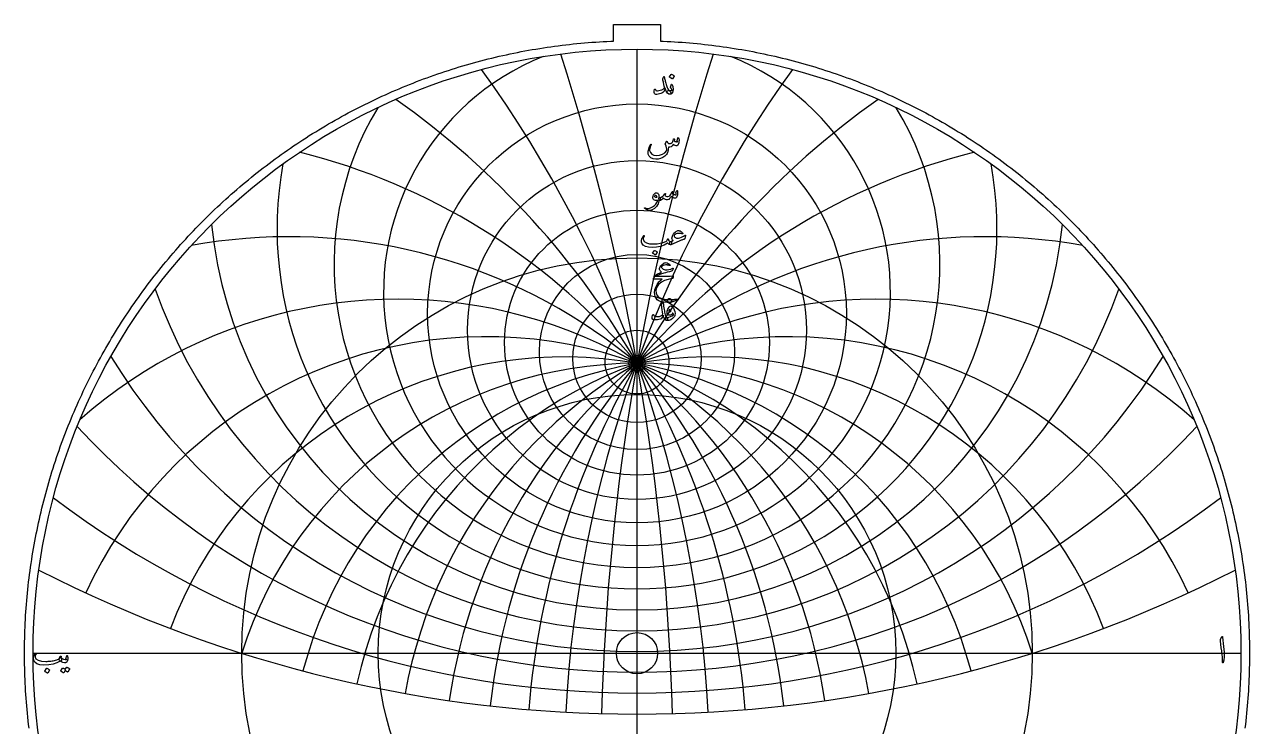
# Model space of a CAD drawing. Header units: millimetres. Extents: x -62 to 62, y -62 to 63.
# Drawn here: x -61.6 to 61.6, y -7.4 to 63.2 of the extents above; entities that cross this region are included whole.
import ezdxf

# ---------------------------------------------------------------- set-up
doc = ezdxf.new("R2010")
doc.units = ezdxf.units.MM
for name, color, linetype in [('CUT_INNER', 6, 'Continuous'), ('CUT_OUTER', 1, 'Continuous'), ('ENGRAVE', 7, 'Continuous'), ('ENGRAVE_FINE', 8, 'Continuous'), ('TEXT', 5, 'Continuous')]:
    doc.layers.add(name, color=color, linetype=linetype)

msp = doc.modelspace()

# ---------------------------------------------------------------- linework, layer by layer
at = {"layer": 'CUT_INNER'}
msp.add_circle((0, 0), 2.075, dxfattribs=at)
at = {"layer": 'CUT_OUTER'}
msp.add_lwpolyline([(-61.1491, -7.542), (-61.1943, -7.1667), (-61.2371, -6.7911), (-61.2776, -6.4152), (-61.3158, -6.0391), (-61.3517, -5.6627), (-61.3853, -5.2862), (-61.4166, -4.9094), (-61.4456, -4.5325), (-61.4722, -4.1554), (-61.4966, -3.7781), (-61.5186, -3.4007), (-61.5383, -3.0232), (-61.5557, -2.6455), (-61.5708, -2.2678), (-61.5835, -1.89), (-61.5939, -1.512), (-61.6021, -1.1341), (-61.6079, -0.7561), (-61.6113, -0.378), (-61.6125, 0), (-61.6113, 0.378), (-61.6079, 0.7561), (-61.6021, 1.1341), (-61.5939, 1.512), (-61.5835, 1.89), (-61.5708, 2.2678), (-61.5557, 2.6455), (-61.5383, 3.0232), (-61.5186, 3.4007), (-61.4966, 3.7781), (-61.4722, 4.1554), (-61.4456, 4.5325), (-61.4166, 4.9094), (-61.3853, 5.2862), (-61.3517, 5.6627), (-61.3158, 6.0391), (-61.2776, 6.4152), (-61.2371, 6.7911), (-61.1943, 7.1667), (-61.1491, 7.542), (-61.1017, 7.9171), (-61.052, 8.2919), (-61, 8.6663), (-60.9456, 9.0404), (-60.889, 9.4142), (-60.8301, 9.7876), (-60.7689, 10.1607), (-60.7054, 10.5334), (-60.6396, 10.9057), (-60.5716, 11.2775), (-60.5012, 11.649), (-60.4286, 12.02), (-60.3537, 12.3906), (-60.2766, 12.7606), (-60.1971, 13.1303), (-60.1154, 13.4994), (-60.0315, 13.868), (-59.9453, 14.2361), (-59.8568, 14.6036), (-59.7661, 14.9706), (-59.6731, 15.3371), (-59.5778, 15.7029), (-59.4804, 16.0682), (-59.3807, 16.4328), (-59.2787, 16.7969), (-59.1745, 17.1603), (-59.0681, 17.5231), (-58.9595, 17.8852), (-58.8486, 18.2466), (-58.7356, 18.6073), (-58.6203, 18.9674), (-58.5028, 19.3267), (-58.3831, 19.6853), (-58.2612, 20.0432), (-58.1372, 20.4003), (-58.0109, 20.7566), (-57.8824, 21.1122), (-57.7518, 21.4669), (-57.619, 21.8209), (-57.484, 22.174), (-57.3469, 22.5263), (-57.2076, 22.8778), (-57.0661, 23.2284), (-56.9225, 23.5781), (-56.7768, 23.9269), (-56.6289, 24.2748), (-56.4789, 24.6218), (-56.3267, 24.9679), (-56.1725, 25.3131), (-56.0161, 25.6573), (-55.8576, 26.0005), (-55.697, 26.3427), (-55.5344, 26.684), (-55.3696, 27.0242), (-55.2027, 27.3635), (-55.0338, 27.7017), (-54.8628, 28.0388), (-54.6897, 28.3749), (-54.5146, 28.71), (-54.3374, 29.0439), (-54.1581, 29.3768), (-53.9769, 29.7085), (-53.7936, 30.0392), (-53.6082, 30.3687), (-53.4209, 30.6971), (-53.2315, 31.0243), (-53.0402, 31.3503), (-52.8468, 31.6752), (-52.6515, 31.9988), (-52.4541, 32.3213), (-52.2548, 32.6425), (-52.0535, 32.9625), (-51.8503, 33.2813), (-51.6451, 33.5988), (-51.438, 33.9151), (-51.2289, 34.2301), (-51.0179, 34.5438), (-50.805, 34.8562), (-50.5902, 35.1672), (-50.3734, 35.477), (-50.1548, 35.7854), (-49.9343, 36.0925), (-49.7119, 36.3982), (-49.4876, 36.7025), (-49.2615, 37.0055), (-49.0335, 37.307), (-48.8037, 37.6072), (-48.572, 37.906), (-48.3385, 38.2033), (-48.1032, 38.4992), (-47.866, 38.7936), (-47.6271, 39.0866), (-47.3864, 39.3781), (-47.1439, 39.6681), (-46.8996, 39.9566), (-46.6535, 40.2436), (-46.4057, 40.5291), (-46.1562, 40.8131), (-45.9049, 41.0955), (-45.6519, 41.3764), (-45.3971, 41.6558), (-45.1407, 41.9335), (-44.8825, 42.2097), (-44.6227, 42.4843), (-44.3612, 42.7573), (-44.098, 43.0287), (-43.8331, 43.2985), (-43.5666, 43.5666), (-43.2985, 43.8331), (-43.0287, 44.098), (-42.7573, 44.3612), (-42.4843, 44.6227), (-42.2097, 44.8825), (-41.9335, 45.1407), (-41.6558, 45.3971), (-41.3764, 45.6519), (-41.0955, 45.9049), (-40.8131, 46.1562), (-40.5291, 46.4057), (-40.2436, 46.6535), (-39.9566, 46.8996), (-39.6681, 47.1439), (-39.3781, 47.3864), (-39.0866, 47.6271), (-38.7936, 47.866), (-38.4992, 48.1032), (-38.2033, 48.3385), (-37.906, 48.572), (-37.6072, 48.8037), (-37.307, 49.0335), (-37.0055, 49.2615), (-36.7025, 49.4876), (-36.3982, 49.7119), (-36.0925, 49.9343), (-35.7854, 50.1548), (-35.477, 50.3734), (-35.1672, 50.5902), (-34.8562, 50.805), (-34.5438, 51.0179), (-34.2301, 51.2289), (-33.9151, 51.438), (-33.5988, 51.6451), (-33.2813, 51.8503), (-32.9625, 52.0535), (-32.6425, 52.2548), (-32.3213, 52.4541), (-31.9988, 52.6515), (-31.6752, 52.8468), (-31.3503, 53.0402), (-31.0243, 53.2315), (-30.6971, 53.4209), (-30.3687, 53.6082), (-30.0392, 53.7936), (-29.7085, 53.9769), (-29.3768, 54.1581), (-29.0439, 54.3374), (-28.71, 54.5146), (-28.3749, 54.6897), (-28.0388, 54.8628), (-27.7017, 55.0338), (-27.3635, 55.2027), (-27.0242, 55.3696), (-26.684, 55.5344), (-26.3427, 55.697), (-26.0005, 55.8576), (-25.6573, 56.0161), (-25.3131, 56.1725), (-24.9679, 56.3267), (-24.6218, 56.4789), (-24.2748, 56.6289), (-23.9269, 56.7768), (-23.5781, 56.9225), (-23.2284, 57.0661), (-22.8778, 57.2076), (-22.5263, 57.3469), (-22.174, 57.484), (-21.8209, 57.619), (-21.4669, 57.7518), (-21.1122, 57.8824), (-20.7566, 58.0109), (-20.4003, 58.1372), (-20.0432, 58.2612), (-19.6853, 58.3831), (-19.3267, 58.5028), (-18.9674, 58.6203), (-18.6073, 58.7356), (-18.2466, 58.8486), (-17.8852, 58.9595), (-17.5231, 59.0681), (-17.1603, 59.1745), (-16.7969, 59.2787), (-16.4328, 59.3807), (-16.0682, 59.4804), (-15.7029, 59.5778), (-15.3371, 59.6731), (-14.9706, 59.7661), (-14.6036, 59.8568), (-14.2361, 59.9453), (-13.868, 60.0315), (-13.4994, 60.1154), (-13.1303, 60.1971), (-12.7606, 60.2766), (-12.3906, 60.3537), (-12.02, 60.4286), (-11.649, 60.5012), (-11.2775, 60.5716), (-10.9057, 60.6396), (-10.5334, 60.7054), (-10.1607, 60.7689), (-9.7876, 60.8301), (-9.4142, 60.889), (-9.0404, 60.9456), (-8.6663, 61), (-8.2919, 61.052), (-7.9171, 61.1017), (-7.542, 61.1491), (-7.1667, 61.1943), (-6.7911, 61.2371), (-6.4152, 61.2776), (-6.0391, 61.3158), (-5.6627, 61.3517), (-5.2862, 61.3853), (-4.9094, 61.4166), (-4.5325, 61.4456), (-4.1554, 61.4722), (-3.7781, 61.4966), (-3.4007, 61.5186), (-3.0232, 61.5383), (-2.6455, 61.5557), (-2.3625, 61.567), (-2.3625, 63.2325), (2.3625, 63.2325), (2.3625, 61.567), (2.6455, 61.5557), (3.0232, 61.5383), (3.4007, 61.5186), (3.7781, 61.4966), (4.1554, 61.4722), (4.5325, 61.4456), (4.9094, 61.4166), (5.2862, 61.3853), (5.6627, 61.3517), (6.0391, 61.3158), (6.4152, 61.2776), (6.7911, 61.2371), (7.1667, 61.1943), (7.542, 61.1491), (7.9171, 61.1017), (8.2919, 61.052), (8.6663, 61), (9.0404, 60.9456), (9.4142, 60.889), (9.7876, 60.8301), (10.1607, 60.7689), (10.5334, 60.7054), (10.9057, 60.6396), (11.2775, 60.5716), (11.649, 60.5012), (12.02, 60.4286), (12.3906, 60.3537), (12.7606, 60.2766), (13.1303, 60.1971), (13.4994, 60.1154), (13.868, 60.0315), (14.2361, 59.9453), (14.6036, 59.8568), (14.9706, 59.7661), (15.3371, 59.6731), (15.7029, 59.5778), (16.0682, 59.4804), (16.4328, 59.3807), (16.7969, 59.2787), (17.1603, 59.1745), (17.5231, 59.0681), (17.8852, 58.9595), (18.2466, 58.8486), (18.6073, 58.7356), (18.9674, 58.6203), (19.3267, 58.5028), (19.6853, 58.3831), (20.0432, 58.2612), (20.4003, 58.1372), (20.7566, 58.0109), (21.1122, 57.8824), (21.4669, 57.7518), (21.8209, 57.619), (22.174, 57.484), (22.5263, 57.3469), (22.8778, 57.2076), (23.2284, 57.0661), (23.5781, 56.9225), (23.9269, 56.7768), (24.2748, 56.6289), (24.6218, 56.4789), (24.9679, 56.3267), (25.3131, 56.1725), (25.6573, 56.0161), (26.0005, 55.8576), (26.3427, 55.697), (26.684, 55.5344), (27.0242, 55.3696), (27.3635, 55.2027), (27.7017, 55.0338), (28.0388, 54.8628), (28.3749, 54.6897), (28.71, 54.5146), (29.0439, 54.3374), (29.3768, 54.1581), (29.7085, 53.9769), (30.0392, 53.7936), (30.3687, 53.6082), (30.6971, 53.4209), (31.0243, 53.2315), (31.3503, 53.0402), (31.6752, 52.8468), (31.9988, 52.6515), (32.3213, 52.4541), (32.6425, 52.2548), (32.9625, 52.0535), (33.2813, 51.8503), (33.5988, 51.6451), (33.9151, 51.438), (34.2301, 51.2289), (34.5438, 51.0179), (34.8562, 50.805), (35.1672, 50.5902), (35.477, 50.3734), (35.7854, 50.1548), (36.0925, 49.9343), (36.3982, 49.7119), (36.7025, 49.4876), (37.0055, 49.2615), (37.307, 49.0335), (37.6072, 48.8037), (37.906, 48.572), (38.2033, 48.3385), (38.4992, 48.1032), (38.7936, 47.866), (39.0866, 47.6271), (39.3781, 47.3864), (39.6681, 47.1439), (39.9566, 46.8996), (40.2436, 46.6535), (40.5291, 46.4057), (40.8131, 46.1562), (41.0955, 45.9049), (41.3764, 45.6519), (41.6558, 45.3971), (41.9335, 45.1407), (42.2097, 44.8825), (42.4843, 44.6227), (42.7573, 44.3612), (43.0287, 44.098), (43.2985, 43.8331), (43.5666, 43.5666), (43.8331, 43.2985), (44.098, 43.0287), (44.3612, 42.7573), (44.6227, 42.4843), (44.8825, 42.2097), (45.1407, 41.9335), (45.3971, 41.6558), (45.6519, 41.3764), (45.9049, 41.0955), (46.1562, 40.8131), (46.4057, 40.5291), (46.6535, 40.2436), (46.8996, 39.9566), (47.1439, 39.6681), (47.3864, 39.3781), (47.6271, 39.0866), (47.866, 38.7936), (48.1032, 38.4992), (48.3385, 38.2033), (48.572, 37.906), (48.8037, 37.6072), (49.0335, 37.307), (49.2615, 37.0055), (49.4876, 36.7025), (49.7119, 36.3982), (49.9343, 36.0925), (50.1548, 35.7854), (50.3734, 35.477), (50.5902, 35.1672), (50.805, 34.8562), (51.0179, 34.5438), (51.2289, 34.2301), (51.438, 33.9151), (51.6451, 33.5988), (51.8503, 33.2813), (52.0535, 32.9625), (52.2548, 32.6425), (52.4541, 32.3213), (52.6515, 31.9988), (52.8468, 31.6752), (53.0402, 31.3503), (53.2315, 31.0243), (53.4209, 30.6971), (53.6082, 30.3687), (53.7936, 30.0392), (53.9769, 29.7085), (54.1581, 29.3768), (54.3374, 29.0439), (54.5146, 28.71), (54.6897, 28.3749), (54.8628, 28.0388), (55.0338, 27.7017), (55.2027, 27.3635), (55.3696, 27.0242), (55.5344, 26.684), (55.697, 26.3427), (55.8576, 26.0005), (56.0161, 25.6573), (56.1725, 25.3131), (56.3267, 24.9679), (56.4789, 24.6218), (56.6289, 24.2748), (56.7768, 23.9269), (56.9225, 23.5781), (57.0661, 23.2284), (57.2076, 22.8778), (57.3469, 22.5263), (57.484, 22.174), (57.619, 21.8209), (57.7518, 21.4669), (57.8824, 21.1122), (58.0109, 20.7566), (58.1372, 20.4003), (58.2612, 20.0432), (58.3831, 19.6853), (58.5028, 19.3267), (58.6203, 18.9674), (58.7356, 18.6073), (58.8486, 18.2466), (58.9595, 17.8852), (59.0681, 17.5231), (59.1745, 17.1603), (59.2787, 16.7969), (59.3807, 16.4328), (59.4804, 16.0682), (59.5778, 15.7029), (59.6731, 15.3371), (59.7661, 14.9706), (59.8568, 14.6036), (59.9453, 14.2361), (60.0315, 13.868), (60.1154, 13.4994), (60.1971, 13.1303), (60.2766, 12.7606), (60.3537, 12.3906), (60.4286, 12.02), (60.5012, 11.649), (60.5716, 11.2775), (60.6396, 10.9057), (60.7054, 10.5334), (60.7689, 10.1607), (60.8301, 9.7876), (60.889, 9.4142), (60.9456, 9.0404), (61, 8.6663), (61.052, 8.2919), (61.1017, 7.9171), (61.1491, 7.542), (61.1943, 7.1667), (61.2371, 6.7911), (61.2776, 6.4152), (61.3158, 6.0391), (61.3517, 5.6627), (61.3853, 5.2862), (61.4166, 4.9094), (61.4456, 4.5325), (61.4722, 4.1554), (61.4966, 3.7781), (61.5186, 3.4007), (61.5383, 3.0232), (61.5557, 2.6455), (61.5708, 2.2678), (61.5835, 1.89), (61.5939, 1.512), (61.6021, 1.1341), (61.6079, 0.7561), (61.6113, 0.378), (61.6125, 0), (61.6113, -0.378), (61.6079, -0.7561), (61.6021, -1.1341), (61.5939, -1.512), (61.5835, -1.89), (61.5708, -2.2678), (61.5557, -2.6455), (61.5383, -3.0232), (61.5186, -3.4007), (61.4966, -3.7781), (61.4722, -4.1554), (61.4456, -4.5325), (61.4166, -4.9094), (61.3853, -5.2862), (61.3517, -5.6627), (61.3158, -6.0391), (61.2776, -6.4152), (61.2371, -6.7911), (61.1943, -7.1667), (61.1491, -7.542)], dxfattribs=at)
at = {"layer": 'ENGRAVE'}
for points in [[(0, -60.75), (0, 60.75)], [(-60.75, 0), (60.75, 0)]]:
    msp.add_lwpolyline(points, dxfattribs=at)
for centre, radius in [((0, 0), 60.75), ((0, 34.1759), 21.063), ((0, 32.506), 17.0418), ((0, 31.2339), 13.3205), ((0, 0), 39.7663), ((0, 30.2979), 9.8169), ((0, 29.6561), 6.4651), ((0, 29.2812), 3.2093), ((0, 29.1579), 0.81), ((0, 0), 26.0306)]:
    msp.add_circle(centre, radius, dxfattribs=at)
for centre, radius, start, end in [((0, 36.3326), 25.4911, 111.727785, 68.272215), ((0, 39.1054), 30.4712, 148.848167, 31.151833), ((0, 42.6856), 36.2093, 169.612036, 10.387964), ((0, 47.3655), 43.0103, 185.673784, 354.326216), ((0, 53.6097), 51.3516, 199.307213, 340.692787), ((0, 62.2017), 62.0282, 211.448782, 328.551218), ((0, -12.5383), 41.6961, 17.5, 162.5), ((0, -12.5383), 41.6961, 17.5, 162.5), ((0, 74.5665), 76.4766, 222.588884, 317.411116), ((0, 93.5898), 97.5941, 233.020446, 306.979554), ((0, 126.1226), 132.2432, 242.934522, 297.065478)]:
    msp.add_arc(centre, radius, start, end, dxfattribs=at)
at = {"layer": 'ENGRAVE_FINE'}
for centre, radius, start, end in [((-236.4705, -12.5383), 240.1184, 1.542973, 17.64993), ((-236.4705, -12.5383), 240.1184, 1.542973, 17.64993), ((236.4705, -12.5383), 240.1184, 162.35007, 178.457027), ((236.4705, -12.5383), 240.1184, 162.35007, 178.457027), ((-114.5592, -12.5383), 121.9113, 3.109174, 35.759435), ((-114.5592, -12.5383), 121.9113, 3.109174, 35.759435), ((114.5592, -12.5383), 121.9113, 144.240565, 176.890826), ((114.5592, -12.5383), 121.9113, 144.240565, 176.890826), ((-72.2198, -12.5383), 83.3923, 4.723231, 54.902067), ((-72.2198, -12.5383), 83.3923, 4.723231, 54.902067), ((72.2198, -12.5383), 83.3923, 125.097933, 175.276769), ((72.2198, -12.5383), 83.3923, 125.097933, 175.276769), ((-49.6915, -12.5383), 64.8677, 6.41276, 75.943688), ((-49.6915, -12.5383), 64.8677, 6.41276, 75.943688), ((49.6915, -12.5383), 64.8677, 104.056312, 173.58724), ((49.6915, -12.5383), 64.8677, 104.056312, 173.58724), ((-34.9872, -12.5383), 54.4304, 8.210343, 100.421963), ((-34.9872, -12.5383), 54.4304, 8.210343, 100.421963), ((34.9872, -12.5383), 54.4304, 79.578037, 171.789657), ((34.9872, -12.5383), 54.4304, 79.578037, 171.789657), ((-24.0733, -12.5383), 48.1465, 10.156239, 131.589933), ((-24.0733, -12.5383), 48.1465, 10.156239, 131.589933), ((24.0733, -12.5383), 48.1465, 48.410067, 169.843761), ((24.0733, -12.5383), 48.1465, 48.410067, 169.843761), ((-15.1762, -12.5383), 44.3721, 12.302307, 155.205603), ((-15.1762, -12.5383), 44.3721, 12.302307, 155.205603), ((15.1762, -12.5383), 44.3721, 24.794397, 167.697693), ((15.1762, -12.5383), 44.3721, 24.794397, 167.697693), ((-7.3522, -12.5383), 42.3394, 14.718006, 159.211743), ((-7.3522, -12.5383), 42.3394, 14.718006, 159.211743), ((7.3522, -12.5383), 42.3394, 20.788257, 165.281994), ((7.3522, -12.5383), 42.3394, 20.788257, 165.281994)]:
    msp.add_arc(centre, radius, start, end, dxfattribs=at)
at = {"layer": 'TEXT'}
for points in [[(2.7538, 57.9071), (2.7745, 57.8129), (2.7969, 57.7171), (2.8212, 57.6198), (2.8472, 57.5209), (2.8751, 57.4199), (2.9047, 57.3165), (2.9362, 57.2107), (2.9694, 57.1023), (3.0365, 56.9074), (3.0978, 56.761), (3.1533, 56.6631), (3.2029, 56.6137), (3.2463, 56.5843), (3.2901, 56.5428), (3.3343, 56.4891), (3.379, 56.4233), (3.4212, 56.3418), (3.4329, 56.2805), (3.414, 56.2394), (3.3646, 56.2185), (3.205, 56.2347), (3.0637, 56.3407), (2.9409, 56.5365), (2.8365, 56.8221), (2.8342, 56.8268), (2.8311, 56.8302), (2.827, 56.8322), (2.8221, 56.8329), (2.8185, 56.8322), (2.8149, 56.8302), (2.8113, 56.8268), (2.8077, 56.8221), (2.7976, 56.7758), (2.7853, 56.7269), (2.7707, 56.6752), (2.7538, 56.6209), (2.7354, 56.5695), (2.7161, 56.5266), (2.6959, 56.4922), (2.6748, 56.4664), (2.5989, 56.4002), (2.5041, 56.3416), (2.3905, 56.2906), (2.258, 56.2472), (2.1233, 56.2151), (2.0065, 56.2014), (1.9077, 56.2062), (1.8269, 56.2293), (1.7577, 56.2872), (1.7263, 56.3892), (1.7326, 56.5351), (1.7766, 56.7251), (1.7809, 56.7314), (1.7865, 56.7359), (1.7935, 56.7386), (1.8018, 56.7395), (1.8116, 56.7383), (1.8197, 56.735), (1.826, 56.7293), (1.8305, 56.7215), (1.8476, 56.6817), (1.8664, 56.6487), (1.8871, 56.6225), (1.9095, 56.6029), (1.9796, 56.5769), (2.0748, 56.5706), (2.1952, 56.5841), (2.3407, 56.6173), (2.4958, 56.6671), (2.6164, 56.7233), (2.7024, 56.7857), (2.7538, 56.8544), (2.7624, 56.924), (2.7484, 57.043), (2.7121, 57.2114), (2.6532, 57.4293), (2.6249, 57.544), (2.6083, 57.6367), (2.6034, 57.7075), (2.6101, 57.7562), (2.6784, 57.9502), (2.6858, 57.9706), (2.6937, 57.9852), (2.702, 57.994), (2.7107, 57.9969), (2.7215, 57.9913), (2.7323, 57.9745), (2.7431, 57.9464), (2.7538, 57.9071)], [(3.4472, 58.2161), (3.4517, 58.2206), (3.458, 58.2233), (3.4661, 58.2242), (3.476, 58.2233), (3.5458, 58.195), (3.6116, 58.1604), (3.6734, 58.1195), (3.7311, 58.0724), (3.7367, 58.0652), (3.7391, 58.058), (3.7385, 58.0508), (3.7347, 58.0436), (3.5658, 57.7706), (3.5595, 57.7641), (3.5514, 57.7625), (3.5415, 57.7659), (3.5299, 57.7742), (3.5198, 57.7813), (3.5038, 57.7921), (3.482, 57.8065), (3.4544, 57.8245), (3.4205, 57.846), (3.3799, 57.8712), (3.3325, 57.8999), (3.2784, 57.9322), (3.2712, 57.9376), (3.2676, 57.943), (3.2676, 57.9484), (3.2712, 57.9538)], [(3.4796, 56.7466), (3.4585, 56.7819), (3.4383, 56.8122), (3.4189, 56.8376), (3.4005, 56.858), (3.3873, 56.8755), (3.3799, 56.8957), (3.3783, 56.9186), (3.3826, 56.9442), (3.458, 57.2173), (3.4686, 57.2411), (3.4823, 57.2478), (3.4991, 57.2375), (3.5191, 57.2101), (3.5492, 57.1519), (3.5748, 57.0817), (3.5959, 56.9993), (3.6125, 56.9047), (3.6222, 56.814), (3.626, 56.7251), (3.624, 56.638), (3.6161, 56.5526), (3.6033, 56.4783), (3.5865, 56.4134), (3.5656, 56.3579), (3.5406, 56.3119), (3.5099, 56.2778), (3.4679, 56.2508), (3.4147, 56.2311), (3.3502, 56.2185), (3.2842, 56.216), (3.2227, 56.2266), (3.1657, 56.2502), (3.1131, 56.2868), (3.0725, 56.3332), (3.0511, 56.3865), (3.0491, 56.4464), (3.0664, 56.5131), (3.094, 56.5677), (3.1266, 56.602), (3.1641, 56.6162), (3.2065, 56.6101), (3.3044, 56.5865), (3.3898, 56.5841), (3.4625, 56.6027), (3.5227, 56.6424), (3.524, 56.653), (3.5173, 56.6739), (3.5025, 56.7051), (3.4796, 56.7466)], [(4.0993, 51.8172), (4.1056, 51.8329), (4.1137, 51.8442), (4.1236, 51.8509), (4.1352, 51.8531), (4.1503, 51.8513), (4.1631, 51.8459), (4.1736, 51.837), (4.182, 51.8244), (4.2024, 51.7795), (4.217, 51.7238), (4.2257, 51.6573), (4.2287, 51.5801), (4.2208, 51.4539), (4.1972, 51.334), (4.1579, 51.2204), (4.1029, 51.113), (4.084, 51.0872), (4.0634, 51.0672), (4.0409, 51.0531), (4.0167, 51.0448), (3.9289, 51.0392), (3.8344, 51.0546), (3.7331, 51.0912), (3.6251, 51.149), (3.5341, 51.0243), (3.4266, 50.9415), (3.3024, 50.9004), (3.1616, 50.9011), (3.157, 50.8253), (3.1504, 50.7524), (3.1417, 50.6825), (3.1311, 50.6154), (3.1184, 50.5509), (3.1037, 50.4883), (3.087, 50.4278), (3.0682, 50.3693), (3.0246, 50.2638), (2.9658, 50.1663), (2.8917, 50.077), (2.8023, 49.9957), (2.5933, 49.8565), (2.3721, 49.7586), (2.1388, 49.702), (1.8934, 49.6867), (1.617, 49.7242), (1.3985, 49.8223), (1.2379, 49.9811), (1.1353, 50.2005), (1.1214, 50.2795), (1.1191, 50.3729), (1.1286, 50.4807), (1.1497, 50.6029), (1.1836, 50.7367), (1.2314, 50.8759), (1.2932, 51.0205), (1.3688, 51.1705), (1.3749, 51.1799), (1.3823, 51.1867), (1.3911, 51.1907), (1.4012, 51.1921), (1.4113, 51.1912), (1.42, 51.1885), (1.4274, 51.184), (1.4335, 51.1777), (1.4375, 51.1685), (1.4389, 51.1588), (1.4375, 51.1487), (1.4335, 51.1382), (1.3374, 50.9386), (1.2754, 50.7744), (1.2476, 50.6457), (1.2539, 50.5526), (1.3446, 50.3471), (1.4874, 50.1978), (1.6823, 50.1046), (1.9293, 50.0675), (2.2747, 50.0895), (2.567, 50.1771), (2.8064, 50.3303), (2.9928, 50.549), (2.9921, 50.6931), (2.9685, 50.8454), (2.922, 51.0057), (2.8526, 51.1741), (2.8439, 51.1912), (2.8392, 51.2064), (2.8385, 51.2199), (2.8419, 51.2316), (2.8612, 51.2717), (2.8796, 51.3093), (2.8971, 51.3444), (2.9137, 51.3771), (2.9294, 51.4068), (2.9443, 51.4332), (2.9582, 51.4562), (2.9712, 51.4759), (2.9786, 51.4842), (2.9865, 51.4876), (2.9948, 51.486), (3.0035, 51.4795), (3.008, 51.4745), (3.0143, 51.4669), (3.0224, 51.4566), (3.0323, 51.4436), (3.0435, 51.4278), (3.0556, 51.4094), (3.0687, 51.3883), (3.0826, 51.3645), (3.1109, 51.3187), (3.1347, 51.2855), (3.154, 51.2648), (3.1688, 51.2567), (3.2622, 51.2489), (3.3556, 51.2648), (3.449, 51.3046), (3.5424, 51.3681), (3.5764, 51.4103), (3.6098, 51.4795), (3.6428, 51.5756), (3.6754, 51.6986), (3.6785, 51.7103), (3.6844, 51.7202), (3.6929, 51.7283), (3.7041, 51.7346), (3.7147, 51.7386), (3.7248, 51.74), (3.7344, 51.7386), (3.7436, 51.7346), (3.7573, 51.7121), (3.7625, 51.6699), (3.7591, 51.6079), (3.7472, 51.5262), (3.8198, 51.4817), (3.8972, 51.4525), (3.9796, 51.4386), (4.067, 51.44), (4.0659, 51.4662), (4.0625, 51.4876), (4.0569, 51.504), (4.049, 51.5154), (4.04, 51.5262), (4.0346, 51.537), (4.0329, 51.5478), (4.0346, 51.5585)], [(2.2006, 45.4801), (2.1163, 45.1844), (1.9751, 44.9367), (1.7768, 44.7371), (1.5215, 44.5855), (1.4858, 44.5701), (1.4506, 44.5563), (1.4158, 44.5441), (1.3814, 44.5334), (1.3477, 44.5246), (1.3149, 44.5177), (1.2831, 44.5129), (1.2521, 44.5101), (1.1748, 44.5211), (1.0724, 44.5613), (0.9449, 44.6307), (0.7922, 44.7292), (0.7758, 44.7434), (0.7662, 44.7571), (0.7632, 44.7703), (0.7671, 44.7831), (0.7756, 44.793), (0.7868, 44.7975), (0.8007, 44.7966), (0.8173, 44.7903), (0.9761, 44.7389), (1.1542, 44.7391), (1.3515, 44.791), (1.5682, 44.8945), (1.7452, 45.0146), (1.8916, 45.1559), (2.0074, 45.3182), (2.0928, 45.5017), (2.0921, 45.5082), (2.0901, 45.5133), (2.0867, 45.5172), (2.082, 45.5196), (1.9583, 45.5268), (1.853, 45.5412), (1.7661, 45.5627), (1.6976, 45.5915), (1.6446, 45.6359), (1.6113, 45.6975), (1.5979, 45.7761), (1.6042, 45.8717), (1.6062, 45.8844), (1.6087, 45.8973), (1.6116, 45.9105), (1.6149, 45.9238), (1.6188, 45.9376), (1.623, 45.9521), (1.6277, 45.9673), (1.6329, 45.9831), (1.6751, 46.0857), (1.7263, 46.1708), (1.7865, 46.2384), (1.8557, 46.2885), (1.9264, 46.3159), (1.9913, 46.3154), (2.0503, 46.2871), (2.1036, 46.231), (2.15, 46.1529), (2.1853, 46.0621), (2.2093, 45.9588), (2.2221, 45.843), (2.2292, 45.8431), (2.236, 45.8434), (2.2427, 45.844), (2.2491, 45.8448), (2.2555, 45.8456), (2.2621, 45.8461), (2.2689, 45.8465), (2.276, 45.8466), (2.3003, 45.8414), (2.3191, 45.8259), (2.3326, 45.8001), (2.3407, 45.7639), (2.344, 45.7242), (2.3434, 45.684), (2.3387, 45.6434), (2.3299, 45.6023), (2.3184, 45.5661), (2.3056, 45.5403), (2.2915, 45.5248), (2.276, 45.5196), (2.2077, 45.5196), (2.2073, 45.5131), (2.2059, 45.5044), (2.2037, 45.4934), (2.2006, 45.4801)], [(2.0281, 45.8825), (1.9904, 45.9483), (1.9491, 45.9948), (1.9042, 46.0219), (1.8557, 46.0298), (1.8267, 46.0222), (1.8009, 46.01), (1.7782, 45.9934), (1.7586, 45.9723), (1.7524, 45.9611), (1.7515, 45.949), (1.756, 45.9359), (1.7658, 45.922), (1.8029, 45.8895), (1.8565, 45.8672), (1.9268, 45.8553), (2.0137, 45.8538), (2.0227, 45.8556), (2.0281, 45.8609), (2.0299, 45.8699), (2.0281, 45.8825)], [(4.0149, 46.5436), (4.0227, 46.549), (4.032, 46.5472), (4.0425, 46.5382), (4.0544, 46.522), (4.0672, 46.4946), (4.0769, 46.4555), (4.0834, 46.4048), (4.0867, 46.3424), (4.0879, 46.2714), (4.084, 46.2023), (4.0753, 46.1349), (4.0616, 46.0693), (4.0216, 45.9418), (3.9772, 45.8502), (3.9282, 45.7945), (3.8748, 45.7747), (3.7484, 45.7821), (3.6314, 45.8151), (3.5238, 45.8737), (3.4257, 45.9579), (3.3583, 45.8252), (3.2784, 45.7217), (3.1859, 45.6474), (3.0808, 45.6023), (2.9705, 45.5924), (2.8589, 45.6202), (2.746, 45.6858), (2.6317, 45.7891), (2.5392, 45.6712), (2.4485, 45.587), (2.3595, 45.5365), (2.2724, 45.5196), (2.2549, 45.5295), (2.2383, 45.5592), (2.2226, 45.6086), (2.2077, 45.6777), (2.2024, 45.746), (2.2113, 45.7963), (2.2347, 45.8286), (2.2724, 45.843), (2.4381, 45.8805), (2.5832, 45.9535), (2.7076, 46.0619), (2.8113, 46.2058), (2.8169, 46.2137), (2.823, 46.2193), (2.8295, 46.2227), (2.8365, 46.2238), (2.845, 46.2229), (2.8526, 46.2202), (2.8594, 46.2157), (2.8652, 46.2094), (2.8686, 46.1901), (2.8607, 46.1573), (2.8416, 46.1111), (2.8113, 46.0514), (2.8511, 46.0053), (2.9128, 45.9714), (2.9966, 45.9496), (3.1023, 45.94), (3.2341, 45.9676), (3.3493, 46.0576), (3.4479, 46.2101), (3.5299, 46.425), (3.5339, 46.436), (3.5389, 46.4439), (3.5447, 46.4486), (3.5514, 46.4502), (3.5615, 46.4493), (3.5703, 46.4466), (3.5777, 46.4421), (3.5838, 46.4358), (3.5883, 46.4268), (3.5909, 46.4178), (3.5918, 46.4088), (3.5909, 46.3999), (3.555, 46.249), (3.597, 46.2117), (3.6475, 46.1789), (3.7066, 46.1506), (3.7742, 46.1268), (3.84, 46.1113), (3.89, 46.1079), (3.9244, 46.1167), (3.943, 46.1376), (3.9491, 46.1695), (3.9457, 46.2148), (3.9329, 46.2737), (3.9107, 46.346), (3.9145, 46.3664), (3.9332, 46.4061), (3.9666, 46.4652), (4.0149, 46.5436)], [(0.6611, 41.9927), (0.6739, 42.0066), (0.6871, 42.0124), (0.7008, 42.0102), (0.715, 41.9998), (0.7257, 41.9864), (0.7293, 41.9711), (0.7257, 41.954), (0.715, 41.9352), (0.6602, 41.8503), (0.6251, 41.7717), (0.6099, 41.6994), (0.6144, 41.6334), (0.7269, 41.4165), (0.9458, 41.2651), (1.2712, 41.1794), (1.703, 41.1591), (2.0234, 41.1827), (2.3308, 41.2319), (2.6252, 41.3067), (2.9065, 41.407), (2.9562, 41.4365), (2.9972, 41.4816), (3.0298, 41.5424), (3.0538, 41.619), (3.0619, 41.6408), (3.0754, 41.6558), (3.0942, 41.6642), (3.1185, 41.6657), (3.1358, 41.6583), (3.1481, 41.6433), (3.1556, 41.6206), (3.158, 41.5903), (3.1749, 41.5153), (3.2218, 41.4591), (3.2988, 41.4219), (3.4059, 41.4035), (3.4445, 41.3949), (3.4706, 41.3729), (3.4841, 41.3374), (3.485, 41.2885), (3.4719, 41.1973), (3.4544, 41.1322), (3.4324, 41.0931), (3.4059, 41.0801), (3.3271, 41.0904), (3.2523, 41.1214), (3.1816, 41.1731), (3.1149, 41.2454), (3.1093, 41.2483), (3.0996, 41.2463), (3.0859, 41.2393), (3.0682, 41.2274), (2.7332, 41.0388), (2.3676, 40.9041), (1.9715, 40.8232), (1.5449, 40.7963), (1.1506, 40.8232), (0.8443, 40.9041), (0.626, 41.0388), (0.4958, 41.2274), (0.4662, 41.3327), (0.4563, 41.4403), (0.4662, 41.5501), (0.4958, 41.6621), (0.5358, 41.7663), (0.5766, 41.8561), (0.6184, 41.9316), (0.6611, 41.9927)], [(4.8897, 41.9819), (4.8179, 41.6945), (4.8098, 41.6805), (4.7963, 41.6675), (4.7774, 41.6554), (4.7532, 41.6442), (4.6994, 41.6252), (4.6423, 41.6042), (4.5818, 41.5812), (4.5179, 41.5561), (4.4506, 41.5293), (4.38, 41.5009), (4.306, 41.4709), (4.2287, 41.4394), (3.4023, 41.0801), (3.3646, 41.0884), (3.3341, 41.1133), (3.3107, 41.1549), (3.2945, 41.213), (3.2918, 41.2748), (3.3089, 41.3271), (3.3457, 41.37), (3.4023, 41.4035), (3.4094, 41.4067), (3.4234, 41.4129), (3.4444, 41.422), (3.4724, 41.434), (3.5071, 41.4487), (3.5483, 41.4659), (3.596, 41.4855), (3.6502, 41.5076), (3.5804, 41.5793), (3.5362, 41.6576), (3.5175, 41.7427), (3.5245, 41.8346), (3.5936, 42.0531), (3.7113, 42.2379), (3.8775, 42.389), (4.0921, 42.5064), (4.1391, 42.5174), (4.1936, 42.5145), (4.2558, 42.4977), (4.3257, 42.4669), (4.3982, 42.4249), (4.4649, 42.378), (4.5257, 42.3261), (4.5807, 42.2693), (4.5962, 42.2484), (4.6032, 42.2289), (4.6016, 42.2107), (4.5915, 42.1939), (4.5763, 42.1808), (4.5592, 42.1741), (4.5403, 42.1736), (4.5197, 42.1795), (4.4121, 42.2134), (4.2978, 42.2289), (4.1768, 42.226), (4.049, 42.2046), (3.9334, 42.1701), (3.8415, 42.1238), (3.7735, 42.0659), (3.7293, 41.9963), (3.7248, 41.9653), (3.7365, 41.9298), (3.7643, 41.8898), (3.8083, 41.8454), (3.8586, 41.8049), (3.9089, 41.7735), (3.9592, 41.7511), (4.0095, 41.7376), (4.1602, 41.7338), (4.3212, 41.7654), (4.4925, 41.8326), (4.6742, 41.9352), (4.6937, 41.9475), (4.7128, 41.9594), (4.7314, 41.9709), (4.7496, 41.9819), (4.7671, 41.9922), (4.7837, 42.0016), (4.7995, 42.0102), (4.8143, 42.0178), (4.8554, 42.0371), (4.8816, 42.0376), (4.8931, 42.0192), (4.8897, 41.9819)], [(1.7497, 40.5017), (1.7542, 40.5062), (1.7604, 40.5089), (1.7685, 40.5098), (1.7784, 40.5089), (1.8482, 40.4806), (1.914, 40.446), (1.9758, 40.4051), (2.0335, 40.358), (2.0391, 40.3508), (2.0416, 40.3436), (2.0409, 40.3364), (2.0371, 40.3292), (1.8682, 40.0562), (1.8619, 40.0497), (1.8539, 40.0481), (1.844, 40.0515), (1.8323, 40.0598), (1.8222, 40.067), (1.8063, 40.0777), (1.7845, 40.0921), (1.7569, 40.1101), (1.7229, 40.1316), (1.6823, 40.1568), (1.6349, 40.1855), (1.5808, 40.2178), (1.5736, 40.2232), (1.57, 40.2286), (1.57, 40.234), (1.5736, 40.2394)], [(3.6448, 38.7103), (3.6478, 38.685), (3.6314, 38.6376), (3.5957, 38.5682), (3.5406, 38.4768), (3.529, 38.462), (3.5155, 38.4499), (3.5002, 38.4404), (3.4832, 38.4337), (3.2532, 38.3704), (3.0484, 38.3133), (2.8688, 38.2626), (2.7143, 38.2181), (2.585, 38.1802), (2.4808, 38.149), (2.4017, 38.1245), (2.3479, 38.1068), (1.9131, 37.9128), (1.8826, 37.9105), (1.8592, 37.9145), (1.8431, 37.9249), (1.8341, 37.9415), (1.8339, 37.9476), (1.8368, 37.955), (1.8429, 37.9637), (1.8521, 37.9738), (1.9405, 38.0569), (2.073, 38.1445), (2.2495, 38.2365), (2.47, 38.3331), (2.4101, 38.3843), (2.3595, 38.4337), (2.3184, 38.4813), (2.2868, 38.5271), (2.2672, 38.5772), (2.2625, 38.6376), (2.2726, 38.7083), (2.2976, 38.7894), (2.338, 38.8738), (2.3946, 38.9582), (2.4673, 39.0427), (2.5562, 39.1271), (2.653, 39.2001), (2.7458, 39.2501), (2.8344, 39.2773), (2.9191, 39.2816), (3.0338, 39.2585), (3.1374, 39.2106), (3.2297, 39.1381), (3.3107, 39.0409), (3.3179, 39.0287), (3.3215, 39.0175), (3.3215, 39.0072), (3.3179, 38.9978), (3.31, 38.989), (3.3008, 38.9843), (3.2903, 38.9836), (3.2784, 38.987), (3.2255, 39.0038), (3.1746, 39.0184), (3.1258, 39.0308), (3.079, 39.0409), (3.0344, 39.0485), (2.9923, 39.0534), (2.9527, 39.0557), (2.9155, 39.0552), (2.7608, 39.0371), (2.6308, 38.9933), (2.5255, 38.9239), (2.4449, 38.8289), (2.5306, 38.716), (2.6263, 38.6322), (2.7318, 38.5776), (2.8472, 38.5523), (3.019, 38.5505), (3.2038, 38.5774), (3.4017, 38.6331), (3.6125, 38.7175), (3.6213, 38.7198), (3.6296, 38.7193), (3.6374, 38.7162), (3.6448, 38.7103)], [(2.1538, 37.9235), (2.6148, 37.9074), (3.0134, 37.9056), (3.3496, 37.9181), (3.6233, 37.9451), (3.6317, 37.9461), (3.639, 37.9455), (3.6452, 37.9434), (3.6502, 37.9397), (3.6539, 37.9346), (3.6561, 37.9285), (3.6566, 37.9212), (3.6556, 37.9128), (3.6485, 37.88), (3.6417, 37.8499), (3.6351, 37.8225), (3.6287, 37.7978), (3.6225, 37.7758), (3.6165, 37.7565), (3.6108, 37.7398), (3.6053, 37.7259), (3.5936, 37.7037), (3.5802, 37.6873), (3.5649, 37.6768), (3.5478, 37.672), (3.1329, 37.5968), (2.7718, 37.4789), (2.4646, 37.3184), (2.2113, 37.1152), (2.0833, 36.969), (1.9904, 36.8143), (1.9324, 36.651), (1.9095, 36.4792), (1.9315, 36.2096), (2.0191, 35.9897), (2.1723, 35.8198), (2.391, 35.6996), (2.5044, 35.6632), (2.629, 35.6332), (2.7648, 35.6094), (2.9119, 35.5918), (3.07, 35.5804), (3.2389, 35.5748), (3.4185, 35.575), (3.6089, 35.5811), (3.6766, 35.5849), (3.7432, 35.5891), (3.8086, 35.5939), (3.873, 35.599), (3.9357, 35.6046), (3.9965, 35.6107), (4.0552, 35.6172), (4.1119, 35.6242), (4.1292, 35.6251), (4.1415, 35.6206), (4.1489, 35.6107), (4.1514, 35.5954), (4.1501, 35.5777), (4.146, 35.564), (4.1393, 35.5543), (4.1299, 35.5487), (4.0284, 35.5058), (3.9323, 35.467), (3.8415, 35.4322), (3.7562, 35.4014), (3.6765, 35.3745), (3.6026, 35.3511), (3.5346, 35.3314), (3.4724, 35.3152), (3.4139, 35.3033), (3.357, 35.2927), (3.3016, 35.2835), (3.2478, 35.2757), (3.1954, 35.2696), (3.1441, 35.2658), (3.0939, 35.2642), (3.0448, 35.2649), (2.7098, 35.2909), (2.4305, 35.3475), (2.2068, 35.4347), (2.0389, 35.5523), (1.9156, 35.6994), (1.8296, 35.8712), (1.7809, 36.0677), (1.7694, 36.2888), (1.8047, 36.5632), (1.8889, 36.8295), (2.022, 37.0878), (2.2041, 37.3379), (2.2753, 37.4136), (2.3559, 37.4861), (2.446, 37.5555), (2.5455, 37.6217), (1.676, 37.6289), (1.6551, 37.6379), (1.6464, 37.6541), (1.6497, 37.6774), (1.6652, 37.708), (1.6944, 37.7524), (1.7209, 37.7924), (1.7447, 37.8279), (1.7658, 37.8589), (1.7842, 37.8851), (1.8, 37.9065), (1.813, 37.9229), (1.8233, 37.9343), (1.8467, 37.9363), (1.9095, 37.9352), (2.0119, 37.9309), (2.1538, 37.9235)], [(2.9892, 33.779), (3.0152, 33.7665), (3.0359, 33.7467), (3.0511, 33.7198), (3.061, 33.6856), (3.0675, 33.6434), (3.0691, 33.603), (3.0657, 33.5644), (3.0574, 33.5275), (3.0451, 33.4961), (3.0296, 33.4736), (3.0109, 33.4602), (2.9892, 33.4557), (2.8816, 33.4855), (2.7925, 33.5608), (2.7217, 33.6814), (2.6694, 33.8473), (2.6627, 33.8759), (2.6568, 33.9007), (2.6519, 33.9217), (2.6479, 33.9389), (2.6447, 33.9523), (2.6425, 33.9618), (2.6411, 33.9675), (2.6407, 33.9694), (2.6353, 33.98), (2.6299, 33.9829), (2.6245, 33.9782), (2.6191, 33.9659), (2.558, 33.828), (2.4898, 33.7198), (2.4143, 33.6412), (2.3317, 33.5922), (2.2118, 33.5545), (2.0712, 33.5311), (1.91, 33.5222), (1.7281, 33.5275), (1.6066, 33.565), (1.5404, 33.656), (1.5294, 33.8004), (1.5736, 33.9982), (1.5837, 34.022), (1.5961, 34.0395), (1.6107, 34.0507), (1.6275, 34.0557), (1.6441, 34.0541), (1.6581, 34.0458), (1.6693, 34.0307), (1.6778, 34.009), (1.696, 33.9625), (1.7182, 33.9272), (1.7445, 33.9032), (1.7748, 33.8904), (1.9448, 33.8644), (2.1062, 33.8617), (2.2592, 33.8823), (2.4035, 33.9263), (2.4662, 33.9591), (2.5176, 34.0036), (2.5578, 34.0597), (2.5868, 34.1275), (2.585, 34.1596), (2.576, 34.2344), (2.5598, 34.3518), (2.5365, 34.512), (2.5246, 34.5976), (2.514, 34.675), (2.5048, 34.744), (2.497, 34.8048), (2.4902, 34.8567), (2.4844, 34.8995), (2.4794, 34.9331), (2.4754, 34.9575), (2.472, 34.9947), (2.4727, 35.0275), (2.4774, 35.0558), (2.4862, 35.0796), (2.5001, 35.1091), (2.5131, 35.1366), (2.5252, 35.1621), (2.5365, 35.1856), (2.5466, 35.207), (2.5553, 35.2265), (2.5627, 35.2439), (2.5688, 35.2592), (2.5751, 35.2716), (2.5832, 35.2799), (2.5931, 35.2842), (2.6047, 35.2844), (2.6175, 35.2795), (2.6272, 35.2718), (2.6337, 35.2615), (2.6371, 35.2485), (2.659, 35.0647), (2.6815, 34.8905), (2.7048, 34.7261), (2.7287, 34.5712), (2.7531, 34.4261), (2.7776, 34.2905), (2.8025, 34.1647), (2.8275, 34.0485), (2.8578, 33.94), (2.8949, 33.859), (2.9386, 33.8053), (2.9892, 33.779)], [(3.4023, 34.9251), (3.427, 34.9215), (3.4544, 34.9107), (3.4845, 34.8928), (3.5173, 34.8676), (3.6576, 34.7181), (3.7553, 34.5497), (3.8103, 34.3624), (3.8227, 34.1563), (3.8117, 34.0489), (3.7894, 33.9533), (3.756, 33.8693), (3.7113, 33.797), (3.5665, 33.6477), (3.3978, 33.541), (3.2054, 33.477), (2.9892, 33.4557), (2.9674, 33.4608), (2.9487, 33.4763), (2.9332, 33.5022), (2.9209, 33.5383), (2.9163, 33.5583), (2.9133, 33.5787), (2.9118, 33.5996), (2.9119, 33.621), (2.9132, 33.6421), (2.9151, 33.6623), (2.9176, 33.6816), (2.9209, 33.7), (2.9306, 33.7319), (2.9452, 33.7557), (2.9647, 33.7714), (2.9892, 33.779), (3.1998, 33.8073), (3.3826, 33.8599), (3.5375, 33.9367), (3.6646, 34.0377), (3.6585, 34.0882), (3.6511, 34.1284), (3.6424, 34.1583), (3.6323, 34.1778), (3.6201, 34.1947), (3.6089, 34.2057), (3.5986, 34.2108), (3.5891, 34.2102), (3.5826, 34.2079), (3.5775, 34.2048), (3.5737, 34.2007), (3.5712, 34.1958), (3.5366, 34.1248), (3.4939, 34.07), (3.4432, 34.0314), (3.3844, 34.009), (3.2135, 33.9957), (3.096, 34.0422), (3.032, 34.1484), (3.0215, 34.3144), (3.0359, 34.4096), (3.0646, 34.5084), (3.1077, 34.6108), (3.1652, 34.7167), (3.2258, 34.8079), (3.2856, 34.873), (3.3444, 34.9121), (3.4023, 34.9251)], [(3.2119, 35.6832), (3.2164, 35.6877), (3.2227, 35.6904), (3.2308, 35.6913), (3.2407, 35.6904), (3.3105, 35.6621), (3.3763, 35.6275), (3.438, 35.5866), (3.4957, 35.5395), (3.5014, 35.5323), (3.5038, 35.5251), (3.5031, 35.5179), (3.4993, 35.5107), (3.3305, 35.2377), (3.3242, 35.2312), (3.3161, 35.2296), (3.3062, 35.233), (3.2945, 35.2413), (3.2844, 35.2485), (3.2685, 35.2592), (3.2467, 35.2736), (3.2191, 35.2916), (3.1852, 35.3131), (3.1445, 35.3383), (3.0972, 35.367), (3.0431, 35.3994), (3.0359, 35.4047), (3.0323, 35.4101), (3.0323, 35.4155), (3.0359, 35.4209)], [(3.2838, 34.5371), (3.2481, 34.527), (3.22, 34.5003), (3.1996, 34.4569), (3.1868, 34.397), (3.187, 34.3876), (3.1877, 34.3808), (3.1888, 34.3768), (3.1904, 34.3754), (3.2265, 34.3667), (3.2631, 34.362), (3.3002, 34.3613), (3.3377, 34.3646), (3.3707, 34.3716), (3.3978, 34.3817), (3.4192, 34.395), (3.4347, 34.4114), (3.3942, 34.4691), (3.3556, 34.5093), (3.3188, 34.5319), (3.2838, 34.5371)], [(58.8058, 1.6001), (58.8425, 1.671), (58.872, 1.6959), (58.8942, 1.6748), (58.9093, 1.6077), (58.9975, 0.6688), (59.0499, 0.0925), (59.0617, -0.3678), (59.0327, -0.7122), (58.963, -0.9407), (58.9503, -0.9594), (58.939, -0.9695), (58.9292, -0.9709), (58.9208, -0.9637), (58.9141, -0.9525), (58.9093, -0.9379), (58.9064, -0.9199), (58.9055, -0.8986), (58.9055, -0.7326), (58.8978, -0.5565), (58.8825, -0.3704), (58.8595, -0.1743), (58.8545, -0.123), (58.8394, 0.0154), (58.8142, 0.241), (58.779, 0.5539), (58.6947, 1.2475), (58.6928, 1.2844), (58.6947, 1.3184), (58.7005, 1.3495), (58.71, 1.3778)], [(-57.9436, -0.4617), (-57.9399, -0.4636), (-57.9364, -0.4655), (-57.9332, -0.4674), (-57.9302, -0.4694), (-57.9272, -0.4715), (-57.924, -0.4741), (-57.9205, -0.4773), (-57.9168, -0.4809), (-57.8859, -0.5173), (-57.8737, -0.569), (-57.8801, -0.6361), (-57.9053, -0.7185), (-57.9285, -0.7685), (-57.9522, -0.7999), (-57.9764, -0.8126), (-58.0011, -0.8066), (-58.0135, -0.8006), (-58.0241, -0.798), (-58.0327, -0.7987), (-58.0394, -0.8028), (-58.3536, -0.9747), (-58.7292, -1.0959), (-59.1661, -1.1663), (-59.6643, -1.186), (-60.0671, -1.1515), (-60.3713, -1.0595), (-60.5768, -0.9101), (-60.6837, -0.7031), (-60.7002, -0.6054), (-60.7038, -0.5077), (-60.6944, -0.41), (-60.6722, -0.3122), (-60.6417, -0.2258), (-60.6041, -0.1465), (-60.5593, -0.0744), (-60.5074, -0.0095), (-60.4976, -0.0013), (-60.4873, 0.0039), (-60.4765, 0.0063), (-60.4652, 0.0058), (-60.4547, 0.0013), (-60.4461, -0.0047), (-60.4393, -0.0121), (-60.4346, -0.021), (-60.4324, -0.0296), (-60.4336, -0.0401), (-60.4382, -0.0526), (-60.4461, -0.067), (-60.5016, -0.1484), (-60.538, -0.2279), (-60.5553, -0.3055), (-60.5534, -0.3812), (-60.4623, -0.5709), (-60.2506, -0.707), (-59.9182, -0.7894), (-59.465, -0.8181), (-59.3406, -0.8162), (-59.2164, -0.8104), (-59.0924, -0.8008), (-58.9687, -0.7874), (-58.846, -0.7702), (-58.7249, -0.7491), (-58.6055, -0.7242), (-58.4878, -0.6955), (-58.3735, -0.6629), (-58.2799, -0.6303), (-58.2068, -0.5977), (-58.1544, -0.5652), (-58.1341, -0.5479), (-58.1156, -0.5268), (-58.0987, -0.5019), (-58.0835, -0.4732), (-58.0692, -0.4411), (-58.0552, -0.4061), (-58.0414, -0.3683), (-58.0279, -0.3276), (-58.0226, -0.3151), (-58.0145, -0.3046), (-58.0035, -0.2959), (-57.9896, -0.2892), (-57.9747, -0.2856), (-57.9608, -0.2864), (-57.9479, -0.2914), (-57.9359, -0.3007), (-57.9263, -0.3137), (-57.9206, -0.3295), (-57.9187, -0.3482), (-57.9206, -0.3697)], [(-58.0586, -0.7683), (-58.1002, -0.7288), (-58.1218, -0.6792), (-58.1232, -0.6195), (-58.1045, -0.5498), (-58.0641, -0.4873), (-58.0269, -0.4492), (-57.9932, -0.4356), (-57.9628, -0.4464), (-57.819, -0.5415), (-57.6753, -0.6083), (-57.5316, -0.6468), (-57.3879, -0.6571), (-57.3829, -0.6562), (-57.3793, -0.6533), (-57.3771, -0.6485), (-57.3764, -0.6418), (-57.38, -0.6291), (-57.3908, -0.6102), (-57.4088, -0.585), (-57.4339, -0.5537), (-57.4387, -0.5441), (-57.4416, -0.5345), (-57.4425, -0.5249), (-57.4416, -0.5153), (-57.3496, -0.2509), (-57.3453, -0.2409), (-57.34, -0.2337), (-57.3338, -0.2294), (-57.3266, -0.2279), (-57.3194, -0.2291), (-57.3132, -0.2327), (-57.3079, -0.2387), (-57.3036, -0.2471), (-57.2749, -0.3331), (-57.2576, -0.4186), (-57.2519, -0.5036), (-57.2576, -0.5882), (-57.2763, -0.6933), (-57.3017, -0.7788), (-57.3338, -0.8447), (-57.3726, -0.8909), (-57.402, -0.9163), (-57.4291, -0.935), (-57.4538, -0.947), (-57.4761, -0.9522), (-57.6044, -0.9551), (-57.7443, -0.9254), (-57.8957, -0.8631), (-58.0586, -0.7683)], [(-59.396, -1.5271), (-59.3912, -1.5223), (-59.3845, -1.5194), (-59.3759, -1.5184), (-59.3654, -1.5194), (-59.2909, -1.5496), (-59.2207, -1.5865), (-59.1548, -1.6301), (-59.0933, -1.6804), (-59.0873, -1.688), (-59.0846, -1.6957), (-59.0854, -1.7033), (-59.0894, -1.711), (-59.2696, -2.0023), (-59.2763, -2.0092), (-59.2849, -2.0109), (-59.2954, -2.0073), (-59.3079, -1.9984), (-59.3187, -1.9908), (-59.3357, -1.9793), (-59.3589, -1.9639), (-59.3884, -1.9448), (-59.4245, -1.9218), (-59.4679, -1.895), (-59.5184, -1.8643), (-59.5761, -1.8298), (-59.5838, -1.8241), (-59.5876, -1.8183), (-59.5876, -1.8126), (-59.5838, -1.8068)], [(-57.3764, -1.4198), (-57.3716, -1.415), (-57.3649, -1.4121), (-57.3563, -1.4111), (-57.3458, -1.4121), (-57.308, -1.4262), (-57.2715, -1.4418), (-57.2362, -1.4588), (-57.202, -1.4772), (-57.1689, -1.4974), (-57.1364, -1.5194), (-57.1047, -1.5433), (-57.0737, -1.5692), (-57.0677, -1.5771), (-57.065, -1.5855), (-57.0658, -1.5944), (-57.0698, -1.6037), (-57.2538, -1.895), (-57.2588, -1.8988), (-57.2662, -1.8988), (-57.2761, -1.895), (-57.2883, -1.8873), (-57.2967, -1.8802), (-57.3103, -1.8705), (-57.3292, -1.8582), (-57.3534, -1.8432), (-57.3831, -1.8254), (-57.4186, -1.8044), (-57.4598, -1.7803), (-57.5067, -1.7532), (-57.6523, -1.9793), (-57.659, -1.9862), (-57.6677, -1.9879), (-57.6782, -1.9843), (-57.6907, -1.9754), (-57.7014, -1.9678), (-57.7184, -1.9563), (-57.7417, -1.9409), (-57.7711, -1.9218), (-57.8073, -1.8988), (-57.8507, -1.872), (-57.9012, -1.8413), (-57.9589, -1.8068), (-57.9649, -1.8011), (-57.9675, -1.7953), (-57.9668, -1.7896), (-57.9628, -1.7838), (-57.775, -1.5041), (-57.7702, -1.4993), (-57.7635, -1.4964), (-57.7549, -1.4954), (-57.7443, -1.4964), (-57.7122, -1.5068), (-57.6811, -1.5189), (-57.6509, -1.5327), (-57.6217, -1.5481), (-57.5934, -1.565), (-57.5661, -1.5831), (-57.5398, -1.6024), (-57.5144, -1.6229)]]:
    msp.add_lwpolyline(points, close=True, dxfattribs=at)

doc.saveas('drawing.dxf')
